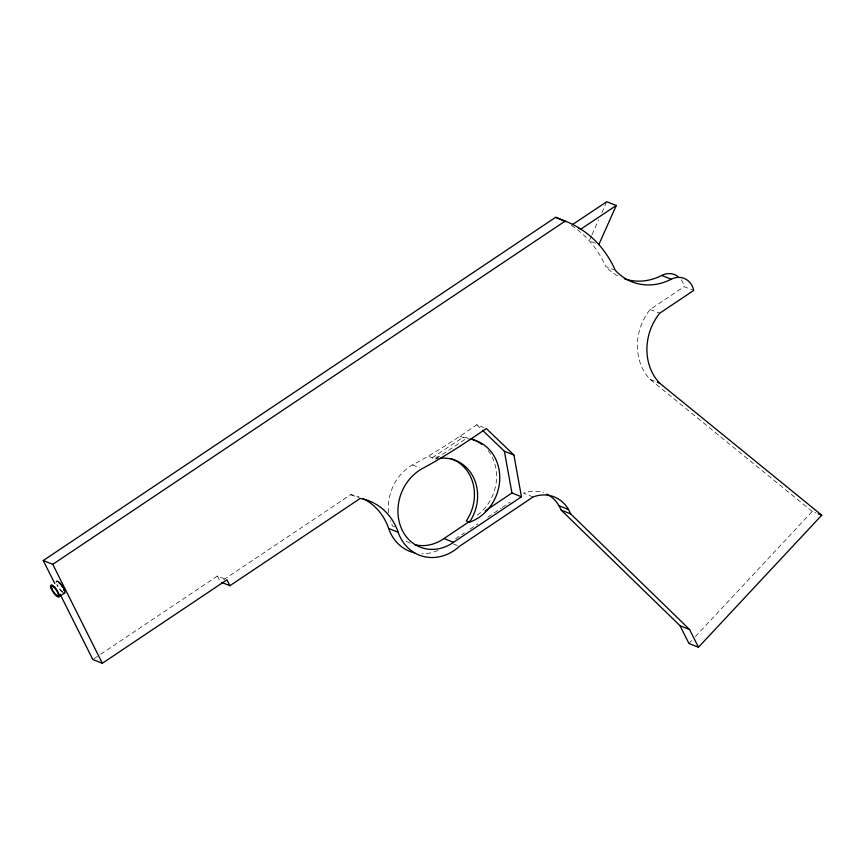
<?xml version="1.0" encoding="UTF-8"?>
<svg xmlns="http://www.w3.org/2000/svg" width="865" height="865" viewBox="0 0 865 865"><rect width="100%" height="100%" fill="white"/><g stroke="black" fill="none" stroke-linecap="round" stroke-linejoin="round"><path stroke-width="0.65" stroke-dasharray="4.33 3.24" d="M591.487 235.929L589.303 240.816L597.639 244.114M592.028 234.707L598.58 220.045M601.845 212.714L606.214 202.94M688.94 643.474L691.697 640.522M695.384 636.575L812.224 511.442L815.792 512.848M93.928 658.762L99.551 655M100.675 654.243L217.45 576.025L224.586 578.847M223.743 579.701L350.703 494.661A60.669 53.273 -68.4 0 1 359.105 496.953M388.753 512.859A44.245 38.86 -68.4 0 1 412.519 464.938C434.706 453.065 455.909 439.182 476.788 424.769L483.935 427.591M812.224 511.442L650.156 379.432A51.749 45.445 -68.4 0 1 650.166 309.454L684.15 286.683L693.676 290.445M455.477 538.808L464.408 532.829M469.987 529.099L477.794 523.866M487.838 517.14L501.224 508.166M502.349 507.42L510.155 502.187M429.029 456.525L435.376 459.034L466.149 438.663A43.542 38.233 -68.4 0 1 468.679 438.89M571.311 225.354A111.52 97.929 -68.4 0 1 605.716 266.485L614.053 269.783M650.166 309.454L659.692 313.216M650.156 379.432L654.913 381.324M459.791 436.155L466.149 438.663M533.067 496.986L523.541 493.223A35.692 31.335 -68.4 0 1 543.717 492.78M412.519 464.938L419.666 467.76M350.703 494.661L360.229 498.424M453.465 543.966L459.423 546.323M394.851 526.871L392.461 525.931A44.245 38.86 -68.4 0 1 390.429 520.698M476.788 424.769L481.546 429.332M217.45 576.025L220.402 581.94M681.198 279.763A18.749 16.467 -68.4 0 1 684.15 286.683M617.556 275.784A57.144 50.181 -68.4 0 1 605.716 266.485M437.841 550.475A44.385 38.968 -68.4 0 1 421.925 553.751M410.064 543.144A41.552 36.481 -68.4 0 1 405.674 540.906M435.376 459.034A42.007 36.892 -68.4 0 1 439.182 458.364M488.12 450.665A43.542 38.233 -68.4 0 1 474.755 516.87M468.019 438.058A43.542 38.233 -68.4 0 0 462.97 437.409L432.197 457.78A42.007 36.892 -68.4 0 1 438.555 456.893M62.637 592.557A7.136 2.108 56.2 0 1 56.766 584.426M62.929 591.822A5.623 1.665 56.2 0 1 57.587 585.01"/><path stroke-width="1.3" d="M598.829 244.579L616.291 205.492L606.765 201.718L572.425 224.608M546.81 494.099A35.692 31.335 -68.4 0 1 559.006 505.766L561.201 510.155L680.052 625.741L688.94 643.474L698.466 647.247L821.75 515.205L659.681 383.206L657.292 382.265M54.733 583.475L43.25 560.542L555.644 217.31L565.169 221.083A111.52 97.929 -68.4 0 1 615.242 270.248A57.144 50.181 -68.4 0 0 671.24 279.222A18.749 16.467 -68.4 0 1 693.676 290.445L659.692 313.216A51.749 45.445 -68.4 0 0 659.681 383.206M43.25 560.542L52.776 564.315L565.169 221.083M59.09 596.709L64.756 592.914M60.172 594.331L92.815 659.508L102.34 663.282L226.976 579.788L229.928 585.702L360.229 498.424A60.669 53.273 -68.4 0 1 398.181 532.256A44.385 38.968 -68.4 0 0 459.423 546.323L533.067 496.986A35.692 31.335 -68.4 0 1 568.532 509.528L570.727 513.918L689.578 629.504L698.466 647.247M414.757 544.68A41.552 36.481 -68.4 0 0 443.961 538.549L469.598 521.379M485.2 510.934L511.939 493.018L521.465 496.78L513.896 455.012L486.314 428.532C465.435 442.956 444.232 456.828 422.044 468.711A44.245 38.86 -68.4 0 0 401.987 529.704A41.552 36.481 -68.4 0 0 453.487 542.323L521.465 496.78M616.291 205.492L580.837 229.117L578.458 228.176M624.411 278.789A57.144 50.181 -68.4 0 0 661.714 275.448L671.24 279.222M818.182 513.788L821.75 515.205M482.497 430.24L504.382 451.249L513.896 455.012M559.006 505.766L568.532 509.528M561.201 510.155L570.727 513.918M469.944 439.085A43.542 38.233 -68.4 0 1 499.765 477.945A43.542 38.233 -68.4 0 1 469.436 522.244L466.267 520.99A42.007 36.892 -68.4 0 0 450.914 458.634M680.052 625.741L689.578 629.504M443.961 538.549L453.487 542.323M363.095 498.662A60.669 53.273 -68.4 0 1 388.655 528.483L398.181 532.256M221.602 582.404L229.928 585.702M52.776 564.315L102.34 663.282M504.382 451.249L511.939 493.018M661.714 275.448A18.749 16.467 -68.4 0 1 677.803 276.346M555.644 217.31A111.52 97.929 -68.4 0 1 565.234 221.743M414.659 552.876A44.385 38.968 -68.4 0 1 388.655 528.483M440.458 458.234A42.007 36.892 -68.4 0 1 473.988 478.486A42.007 36.892 -68.4 0 1 469.436 522.244M471.695 439.031A43.542 38.233 -68.4 0 1 481.729 444.329M56.257 582.102A7.136 2.108 56.2 0 1 62.399 586.07A7.136 2.108 56.2 0 1 63.567 593.076M58.993 582.923A5.623 1.665 56.2 0 1 60.723 584.578M61.599 585.702A5.623 1.665 56.2 0 1 62.41 586.924M63.621 589.324A5.623 1.665 56.2 0 1 63.934 590.352M51.1 588.222A7.136 2.108 56.2 0 0 58.615 597.001A7.136 2.108 56.2 0 0 55.09 587.67A7.136 2.108 56.2 0 0 51.1 588.222M51.922 588.805A5.623 1.665 56.2 0 0 57.836 595.715A5.623 1.665 56.2 0 0 55.057 588.373A5.623 1.665 56.2 0 0 51.922 588.805"/></g></svg>
